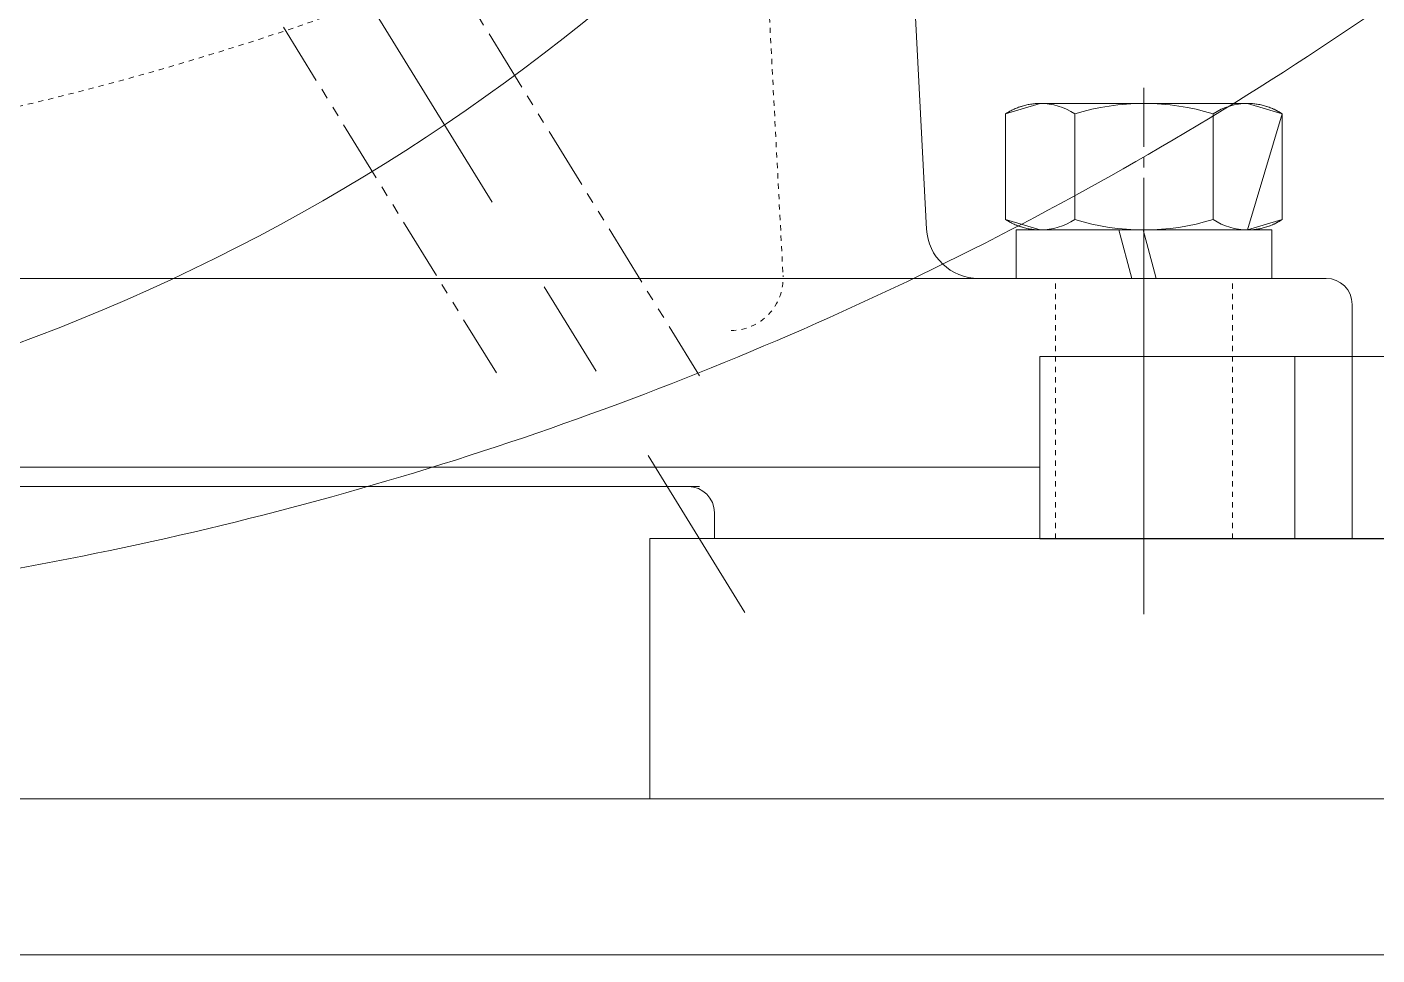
# Model space of a CAD drawing. Header units: inches. Extents: x 0 to 26418, y 0 to 20128.
# Drawn here: x 4138.2 to 4397.5, y 14995.2 to 15173.5 of the extents above; entities that cross this region are included whole.
import ezdxf

# ---------------------------------------------------------------- set-up
doc = ezdxf.new("R2010")
doc.units = ezdxf.units.IN
doc.header["$MEASUREMENT"] = 0
for name, pattern in [('ACAD_ISO02W100', [15, 12, -3]), ('CENTER', [50.8, 31.75, -6.35, 6.35, -6.35]), ('双点画线', [22, 12, -2, 2, -2, 2, -2]), ('点画线', [18, 12, -2, 2, -2]), ('虚线', [2, 1, -1])]:
    doc.linetypes.add(name, pattern=pattern)
for name, color, linetype, lineweight in [('CAXA1', 5, 'CENTER', 5), ('中心线层', 5, 'CENTER', 5), ('细实线层', 7, 'Continuous', 5), ('虚线层', 6, 'ACAD_ISO02W100', 5)]:
    doc.layers.add(name, color=color, linetype=linetype, lineweight=lineweight)

msp = doc.modelspace()

# ---------------------------------------------------------------- linework, layer by layer
at = {"color": 7, "lineweight": 5}
for p, q in [((4292.33, 15490.4), (4310.98, 15134.69)), ((4326.17, 15156.81), (4332.81, 15158.81)), ((4326.17, 15156.81), (4332.81, 15158.81)), ((4328.45, 15158), (4328.24, 15157.91)), ((4328.67, 15158.08), (4328.45, 15158)), ((4328.89, 15158.16), (4328.67, 15158.08)), ((4329.12, 15158.23), (4328.89, 15158.16)), ((4329.34, 15158.3), (4329.12, 15158.23)), ((4329.57, 15158.37), (4329.34, 15158.3)), ((4329.79, 15158.43), (4329.57, 15158.37)), ((4330.02, 15158.49), (4329.79, 15158.43)), ((4330.25, 15158.54), (4330.02, 15158.49)), ((4330.48, 15158.59), (4330.25, 15158.54)), ((4330.71, 15158.63), (4330.48, 15158.59)), ((4330.94, 15158.67), (4330.71, 15158.63)), ((4331.17, 15158.7), (4330.94, 15158.67)), ((4331.4, 15158.73), (4331.17, 15158.7)), ((4331.64, 15158.76), (4331.4, 15158.73)), ((4331.87, 15158.78), (4331.64, 15158.76)), ((4332.1, 15158.79), (4331.87, 15158.78)), ((4332.34, 15158.81), (4332.1, 15158.79)), ((4332.57, 15158.81), (4332.34, 15158.81)), ((4332.81, 15158.81), (4332.57, 15158.81)), ((4332.81, 15158.81), (4352.73, 15158.81)), ((4372.65, 15158.81), (4332.81, 15158.81)), ((4352.73, 15158.81), (4352.73, 15158.81)), ((4352.73, 15158.81), (4372.65, 15158.81)), ((4372.65, 15158.81), (4379.28, 15156.81)), ((4372.88, 15158.81), (4372.65, 15158.81)), ((4372.65, 15158.81), (4379.28, 15156.81)), ((4373.11, 15158.81), (4372.88, 15158.81)), ((4373.35, 15158.79), (4373.11, 15158.81)), ((4373.58, 15158.78), (4373.35, 15158.79)), ((4373.82, 15158.76), (4373.58, 15158.78)), ((4374.05, 15158.73), (4373.82, 15158.76)), ((4374.28, 15158.7), (4374.05, 15158.73)), ((4374.51, 15158.67), (4374.28, 15158.7)), ((4374.75, 15158.63), (4374.51, 15158.67)), ((4374.98, 15158.59), (4374.75, 15158.63)), ((4375.21, 15158.54), (4374.98, 15158.59)), ((4375.43, 15158.49), (4375.21, 15158.54)), ((4375.66, 15158.43), (4375.43, 15158.49)), ((4375.89, 15158.37), (4375.66, 15158.43)), ((4376.11, 15158.3), (4375.89, 15158.37)), ((4376.34, 15158.23), (4376.11, 15158.3)), ((4376.56, 15158.16), (4376.34, 15158.23)), ((4376.78, 15158.08), (4376.56, 15158.16)), ((4377, 15158), (4376.78, 15158.08)), ((4377.22, 15157.91), (4377, 15158)), ((4326.37, 15156.94), (4326.17, 15156.81)), ((4326.17, 15136.52), (4326.17, 15156.81)), ((4326.17, 15136.52), (4326.17, 15156.81)), ((4326.56, 15157.06), (4326.37, 15156.94)), ((4326.77, 15157.18), (4326.56, 15157.06)), ((4326.97, 15157.3), (4326.77, 15157.18)), ((4327.18, 15157.41), (4326.97, 15157.3)), ((4327.38, 15157.52), (4327.18, 15157.41)), ((4327.59, 15157.62), (4327.38, 15157.52)), ((4327.81, 15157.72), (4327.59, 15157.62)), ((4328.02, 15157.82), (4327.81, 15157.72)), ((4328.24, 15157.91), (4328.02, 15157.82)), ((4339.45, 15156.81), (4339.45, 15136.52)), ((4366.01, 15156.81), (4366.01, 15136.52)), ((4379.28, 15156.81), (4372.65, 15134.51)), ((4377.43, 15157.82), (4377.22, 15157.91)), ((4377.65, 15157.72), (4377.43, 15157.82)), ((4377.86, 15157.62), (4377.65, 15157.72)), ((4378.07, 15157.52), (4377.86, 15157.62)), ((4378.28, 15157.41), (4378.07, 15157.52)), ((4378.48, 15157.3), (4378.28, 15157.41)), ((4378.69, 15157.18), (4378.48, 15157.3)), ((4378.89, 15157.06), (4378.69, 15157.18)), ((4379.09, 15156.94), (4378.89, 15157.06)), ((4379.28, 15156.81), (4379.09, 15156.94)), ((4379.28, 15136.52), (4379.28, 15156.81)), ((4332.81, 15134.51), (4326.17, 15136.52)), ((4326.17, 15136.52), (4326.37, 15136.39)), ((4332.81, 15134.51), (4326.17, 15136.52)), ((4326.37, 15136.39), (4326.56, 15136.27)), ((4326.56, 15136.27), (4326.77, 15136.15)), ((4326.77, 15136.15), (4326.97, 15136.03)), ((4326.97, 15136.03), (4327.18, 15135.92)), ((4327.18, 15135.92), (4327.38, 15135.81)), ((4327.38, 15135.81), (4327.59, 15135.71)), ((4327.59, 15135.71), (4327.81, 15135.61)), ((4327.81, 15135.61), (4328.02, 15135.51)), ((4328.02, 15135.51), (4328.24, 15135.42)), ((4328.24, 15135.42), (4328.45, 15135.33)), ((4328.45, 15135.33), (4328.67, 15135.25)), ((4328.67, 15135.25), (4328.89, 15135.17)), ((4328.89, 15135.17), (4329.12, 15135.1)), ((4329.12, 15135.1), (4329.34, 15135.03)), ((4329.34, 15135.03), (4329.57, 15134.96)), ((4329.57, 15134.96), (4329.79, 15134.9)), ((4329.79, 15134.9), (4330.02, 15134.84)), ((4330.02, 15134.84), (4330.25, 15134.79)), ((4330.25, 15134.79), (4330.48, 15134.74)), ((4330.48, 15134.74), (4330.71, 15134.7)), ((4330.71, 15134.7), (4330.94, 15134.66)), ((4330.94, 15134.66), (4331.17, 15134.63)), ((4331.17, 15134.63), (4331.4, 15134.6)), ((4379.28, 15136.52), (4372.65, 15134.51)), ((4374.05, 15134.6), (4374.28, 15134.63)), ((4374.28, 15134.63), (4374.51, 15134.66)), ((4374.51, 15134.66), (4374.75, 15134.7)), ((4374.75, 15134.7), (4374.98, 15134.74)), ((4374.98, 15134.74), (4375.21, 15134.79)), ((4375.21, 15134.79), (4375.43, 15134.84)), ((4375.43, 15134.84), (4375.66, 15134.9)), ((4375.66, 15134.9), (4375.89, 15134.96)), ((4375.89, 15134.96), (4376.11, 15135.03)), ((4376.11, 15135.03), (4376.34, 15135.1)), ((4376.34, 15135.1), (4376.56, 15135.17)), ((4376.56, 15135.17), (4376.78, 15135.25)), ((4376.78, 15135.25), (4377, 15135.33)), ((4377, 15135.33), (4377.22, 15135.42)), ((4377.22, 15135.42), (4377.43, 15135.51)), ((4377.43, 15135.51), (4377.65, 15135.61)), ((4377.65, 15135.61), (4377.86, 15135.71)), ((4377.86, 15135.71), (4378.07, 15135.81)), ((4378.07, 15135.81), (4378.28, 15135.92)), ((4378.28, 15135.92), (4378.48, 15136.03)), ((4378.48, 15136.03), (4378.69, 15136.15)), ((4378.69, 15136.15), (4378.89, 15136.27)), ((4378.89, 15136.27), (4379.09, 15136.39)), ((4379.09, 15136.39), (4379.28, 15136.52)), ((4328.18, 15125.21), (4328.18, 15134.51)), ((4328.18, 15134.51), (4328.18, 15134.51)), ((4328.18, 15134.51), (4347.91, 15134.51)), ((4328.18, 15134.51), (4377.28, 15134.51)), ((4328.18, 15125.21), (4328.18, 15134.51)), ((4331.4, 15134.6), (4331.64, 15134.57)), ((4331.64, 15134.57), (4331.87, 15134.55)), ((4331.87, 15134.55), (4332.1, 15134.54)), ((4332.1, 15134.54), (4332.34, 15134.52)), ((4332.34, 15134.52), (4332.57, 15134.52)), ((4332.57, 15134.52), (4332.81, 15134.51)), ((4352.73, 15134.51), (4332.81, 15134.51)), ((4372.65, 15134.51), (4332.81, 15134.51)), ((4347.91, 15134.51), (4347.91, 15134.51)), ((4347.91, 15134.51), (4352.56, 15134.51)), ((4350.4, 15125.21), (4347.91, 15134.51)), ((4352.56, 15134.51), (4352.56, 15134.51)), ((4352.56, 15134.51), (4352.73, 15134.51)), ((4354.74, 15126.38), (4352.56, 15134.51)), ((4352.73, 15134.51), (4352.73, 15134.51)), ((4352.73, 15134.51), (4377.28, 15134.51)), ((4372.65, 15134.51), (4352.73, 15134.51)), ((4352.73, 15134.51), (4352.73, 15134.51)), ((4372.65, 15134.51), (4372.88, 15134.52)), ((4372.88, 15134.52), (4373.11, 15134.52)), ((4373.11, 15134.52), (4373.35, 15134.54)), ((4373.35, 15134.54), (4373.58, 15134.55)), ((4373.58, 15134.55), (4373.82, 15134.57)), ((4373.82, 15134.57), (4374.05, 15134.6)), ((4377.28, 15134.51), (4377.28, 15134.51)), ((4377.28, 15134.51), (4377.28, 15125.21)), ((4377.28, 15125.21), (4377.28, 15134.51)), ((4387.73, 15125.21), (3617.73, 15125.21)), ((4350.4, 15125.21), (4328.18, 15125.21)), ((4328.18, 15125.21), (4328.18, 15125.21)), ((4328.18, 15125.21), (4377.28, 15125.21)), ((4352.73, 15125.21), (4350.4, 15125.21)), ((4350.4, 15125.21), (4350.4, 15125.21)), ((4355.06, 15125.21), (4352.73, 15125.21)), ((4352.73, 15125.21), (4352.73, 15125.21)), ((4355.06, 15125.21), (4354.74, 15126.38)), ((4377.28, 15125.21), (4355.06, 15125.21)), ((4355.06, 15125.21), (4355.06, 15125.21)), ((4392.73, 15120.21), (4392.73, 15075.22)), ((4332.73, 15075.18), (4332.73, 15110.18)), ((4332.73, 15110.18), (4482.73, 15110.18)), ((4381.73, 15110.18), (4381.73, 15075.18)), ((4332.73, 15088.92), (3672.73, 15088.92)), ((3687.73, 15085.21), (4267.38, 15085.21)), ((4270.23, 15080.21), (4270.23, 15075.21)), ((4257.84, 15075.22), (4507.84, 15075.22)), ((4257.84, 15075.22), (4257.84, 15025.22)), ((4270.23, 15075.22), (4392.73, 15075.22)), ((4482.73, 15075.18), (4332.73, 15075.18)), ((4657.84, 15025.22), (3437.84, 15025.22)), ((4657.84, 14995.22), (3437.84, 14995.22))]:
    msp.add_line(p, q, dxfattribs=at)
msp.add_circle((4002.73, 15475.18), 386.26, dxfattribs=at)
for centre, radius, start, end in [((4332.81, 15146.81), 12, 56.4113, 123.5887), ((4352.73, 15113.81), 45, 72.8371, 107.1629), ((4372.65, 15146.81), 12, 56.4113, 123.5887), ((4320.96, 15135.21), 10, 183, 270), ((4332.81, 15146.52), 12, 236.4113, 303.5887), ((4352.73, 15179.51), 45, 252.8371, 287.1629), ((4372.65, 15146.52), 12, 236.4113, 303.5887), ((4387.73, 15120.21), 5, 0, 90), ((4265.23, 15080.21), 5, 0, 90)]:
    msp.add_arc(centre, radius, start, end, dxfattribs=at)
msp.add_open_spline([(4417.27, 16139.5), (4382.18, 16177.06), (4302.01, 16244.38), (4159.39, 16311.95), (4001.93, 16339.1), (3841.62, 16322.69), (3689.54, 16265.51), (3556.26, 16170.03), (3451.48, 16042.06), (3382.93, 15890.15), (3354.29, 15724.24), (3373.75, 15555.77), (3434.64, 15396.58), (3535.87, 15257.81), (3670.32, 15149.21), (3829.4, 15078.83), (4002.38, 15051.32), (4177.64, 15070.42), (4343.16, 15134.22), (4487.22, 15239.67), (4600.08, 15379.45), (4673.27, 15544.76), (4691.55, 15664.49), (4693.22, 15724.42)], degree=3, knots=[0, 0, 0, 0, 6187.666026, 12450.355458, 18783.77638, 25175.55398, 31622.065679, 38124.713595, 44683.237858, 51298.550922, 57973.870728, 64697.019294, 71462.748657, 78273.501796, 85129.278897, 92030.080145, 98977.285843, 105969.701152, 113006.622999, 120087.951186, 127214.495945, 134386.492849, 141603.663266, 141603.663266, 141603.663266, 141603.663266], dxfattribs=at)
at = {"layer": 'CAXA1', "linetype": 'CENTER', "lineweight": 5, "ltscale": 3}
for p, q in [((4097.73, 15350.73), (4276.04, 15061.01)), ((4352.73, 15060.7), (4352.73, 15140.75))]:
    msp.add_line(p, q, dxfattribs=at)
msp.add_circle((4002.99, 15725.22), 565, dxfattribs=at)
at = {"layer": '中心线层', "color": 7, "linetype": '点画线', "lineweight": 5}
for p, q in [((4352.73, 15132.51), (4352.73, 15161.81)), ((4352.73, 15122.21), (4352.73, 15137.21))]:
    msp.add_line(p, q, dxfattribs=at)
at = {"layer": '细实线层', "color": 7, "linetype": '双点画线', "lineweight": 5}
for p, q in [((4111.63, 15359.53), (4267.38, 15106.46)), ((4083.68, 15342.08), (4228.78, 15106.32))]:
    msp.add_line(p, q, dxfattribs=at)
at = {"layer": '虚线层', "color": 7, "linetype": '虚线', "lineweight": 5}
for p, q in [((4264.37, 15488.93), (4283.41, 15125.74)), ((4335.73, 15075.22), (4335.73, 15125.21)), ((4369.73, 15075.22), (4369.73, 15125.21))]:
    msp.add_line(p, q, dxfattribs=at)
for centre, radius, start, end in [((4002.99, 15725.22), 582.5, 238.58501, 301.35579), ((4273.42, 15125.21), 10, 270, 3)]:
    msp.add_arc(centre, radius, start, end, dxfattribs=at)

doc.saveas('drawing.dxf')
